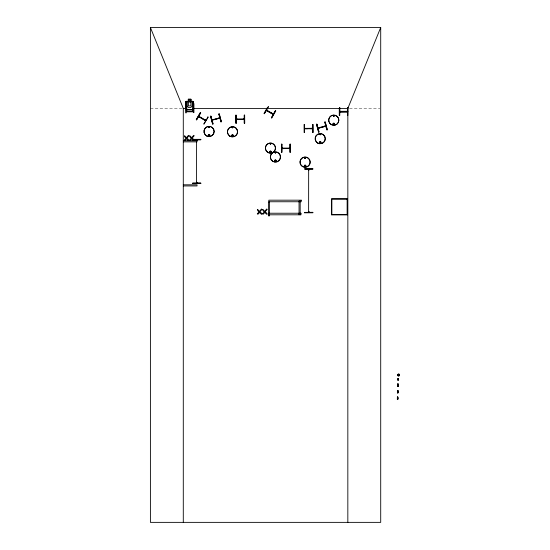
<?xml version="1.0" encoding="UTF-8"?>
<svg xmlns="http://www.w3.org/2000/svg" width="550" height="550" viewBox="0 0 550 550"><rect width="100%" height="100%" fill="white"/><g stroke="black" fill="none" stroke-linecap="round" stroke-linejoin="round"><path stroke-width="0.41" stroke-dasharray="2.75 2.06" d="M150.404 108.412L182.442 108.412M349.518 108.412L379.871 108.412"/><path stroke-width="0.82" d="M266.894 110.763L267.224 110.481L266.441 110.089M272.855 113.692C272.119 114.455 273.041 112.936 273.467 114.084M198.619 116.469L205.542 120.67L198.749 116.593M204.847 120.065L205.157 119.866M205.769 120.271L205.026 119.797L204.724 120.209M398.124 386.368C397.457 387.317 397.567 383.137 398.179 384.12M397.87 380.284L397.918 378.359M397.561 399.211L397.609 397.279M397.732 392.693L397.781 390.761M397.897 386.183L397.946 384.251M398.049 380.291L398.097 378.359M398.014 386.492L398.083 383.989M398.193 380.132L398.234 378.531M397.856 398.839L397.884 397.664M398.021 392.322L398.049 391.146M398.186 385.811L398.221 384.636M398.337 379.919L398.372 378.744M196.536 140.642L196.584 139.789M196.955 140.518L196.563 140.58M196.501 182.359C197.787 182.414 195.807 183.322 196.907 182.359M308.66 212.376L308.653 211.475M208.643 127.146C209.413 128.741 209.626 126.046 208.725 127.064M208.821 127.263L209.309 127.325L208.863 127.208M208.539 135.101C211.179 137.067 207.769 133.561 209.192 134.771M232.258 127.524L232.739 127.524L232.313 127.696M270.236 143.901L270.696 143.901L270.236 143.777M270.889 143.901C269.431 144.959 270.703 142.904 270.731 143.619M269.899 151.876C271.349 150.219 270.703 153.519 269.981 151.999M274.979 152.673C275.756 154.261 275.969 151.566 275.062 152.584M275.199 152.838L275.653 152.783L275.199 152.728M274.876 160.621C276.072 162.477 275.756 159.369 275.069 160.421M304.645 157.939C305.8 156.468 305.312 159.534 304.7 157.836M305.332 157.939L304.872 158.063L305.271 157.829M304.535 165.914C305.986 164.099 305.339 167.887 304.618 165.791M319.832 134.365C320.664 136.07 320.629 132.873 319.832 134.578M320.464 134.468L320.004 134.344L320.327 134.661M320.746 142.594C319.557 140.738 319.866 143.846 320.561 142.794M333.561 116.036L334.015 115.974L333.561 115.919M196.542 139.961L196.914 140.518L196.584 139.872L196.584 183.006L196.584 182.277M196.9 182.978L196.866 182.277M308.577 169.799L308.983 169.799M308.612 211.64L308.976 211.64M308.983 212.204L308.935 211.558M212.004 119.879L212.946 119.921L212.699 119.652M398.152 385.096L397.739 385.378L397.932 385.055M380.71 27.5L380.71 522.362L150.404 522.362L150.404 27.5L380.71 27.5L347.834 108.412L193.572 108.412M232.114 127.373C232.382 129.222 233.489 126.321 232.114 127.49M232.966 135.692L232.258 135.988M334.153 116.201C333.884 114.345 332.778 117.246 334.153 116.084M397.574 391.744L397.987 391.758M397.409 398.255L397.815 398.269M192.617 109.484L193.504 107.456M185.721 107.456L186.519 109.484L192.679 109.553L193.593 107.47L193.593 101.984L192.658 101.262L190.85 101.331M212.08 120.154L212.156 119.797M325.875 126.204L318.182 128.267L318.044 127.923L318.979 127.964M318.759 128.109L318.656 127.717M325.772 125.854L325.002 126.026L325.153 126.349M325.703 126.246L325.586 125.812M325.813 126.191L318.065 128.246M308.983 169.943L308.942 169.07M236.177 119.068L236.988 118.993L236.968 119.371M304.556 128.37L305.456 128.645L305.291 128.322M311.747 128.322L312.647 128.315M281.882 148.094L282.782 148.369M339.735 111.341L340.546 111.265L340.711 111.705M267.183 107.876L263.979 113.499L264.371 113.726L268.373 106.693M264.323 113.699L268.352 106.686M273.343 113.967L266.372 110.371L273.309 114.469L266.427 110.454M271.755 117.927L275.791 110.914L275.399 110.694L271.418 117.734L271.789 117.948M271.501 117.776L275.447 110.722M196.673 119.852L196.281 119.625L200.324 112.619L200.716 112.846L196.625 119.824M196.316 119.646L200.358 112.64M196.57 119.797L200.619 112.791M198.694 116.614L199.437 116.517L199.403 117.019M205.645 120.147L205.556 120.539M203.775 123.949L208.106 117.116L207.721 116.889M204.029 124.101L208.072 117.095M209.419 127.463L208.966 127.648M333.417 115.775L333.871 115.589M244.262 119.295L236.197 119.391M310.001 128.624L312.696 128.734L304.673 128.679L304.728 128.329M312.476 128.274L312.647 128.597M289.974 148.459L282.012 148.637L289.974 148.548L282.012 148.459L282.047 148.046M289.857 148.404L281.903 148.411M347.655 111.705L339.866 111.884L347.827 111.794L339.866 111.705L339.9 111.299M347.009 111.341L347.82 111.341M185.632 102.052L186.478 101.262L188.375 101.331M185.721 102.08L186.519 101.392L192.617 101.392L193.504 102.073M196.873 140.601L196.866 139.872M308.66 169.888L308.66 169.07M308.942 169.881L308.983 169.235M275.124 152.501L275.516 152.398M219.099 117.941L219.209 118.333M219.752 118.188L212.252 120.147M325.05 125.957L325.16 126.39M212.087 119.859L219.739 117.81M213.799 119.659L218.288 118.456M212.657 124.039L213.091 123.922L210.939 116.126L210.561 116.229L212.657 124.039L210.595 116.222M220.901 121.832L221.334 121.715L219.244 113.905L218.811 114.022L220.956 121.818M324.761 122.079L325.194 121.963L327.291 129.772L326.858 129.889L324.816 122.066L326.968 129.862M318.044 127.923L325.689 125.874M236.342 119.027L244.179 119.02L243.382 118.979L243.375 119.433M236.906 119.426L236.961 119.034M243.533 118.979L243.361 119.302M311.912 128.281L311.747 128.604M347.091 111.299L346.913 111.808M347.655 111.664L339.735 111.623M333.891 124.424C332.2 122.519 335.754 124.809 333.238 124.101M236.197 123.255L235.751 123.255L235.702 115.17L236.149 115.163L236.184 123.255L236.094 115.163M244.289 123.2L244.736 123.2L244.647 115.108L244.234 115.115L244.289 123.2L244.351 115.115M304.645 128.37L312.558 128.315M304.645 128.652L312.565 128.597M304.583 132.55L304.136 132.557L304.081 124.472L304.535 124.465L304.569 132.55L304.48 124.465M312.675 132.502L313.122 132.502L313.067 124.41L312.62 124.417L312.689 132.502M200.771 139.349L192.679 139.363L192.686 139.817L200.771 139.762L200.771 139.315M192.686 139.7L200.771 139.707M304.755 169.042L312.84 169.029L312.84 168.596L304.755 168.644L304.755 169.097L312.84 169.042M192.686 183.226L200.771 183.178M192.686 183.528L200.778 183.473L200.771 183.067L192.686 183.116L192.686 183.562L200.778 183.514M304.762 212.809L312.847 212.795L312.84 212.348L304.755 212.396L304.762 212.85M304.755 212.506L312.84 212.362M188.286 101.324L188.286 99.22L190.939 99.22L190.939 101.324M188.286 99.282L190.939 99.282M186.306 101.86L186.808 101.86M192.768 101.846L193.27 101.846M185.659 103.462L186.306 103.462M193.27 103.606L193.916 103.606L193.916 112.613L193.332 112.613L193.332 111.794L186.306 111.794L186.306 112.839L185.659 112.839L185.632 101.998M150.404 27.5L183.288 108.412L185.859 108.412M186.519 109.429L192.617 109.429M186.306 110.859L186.808 110.859L186.808 101.661L186.306 101.661L186.306 110.983L193.27 110.983L193.27 101.647L192.768 101.647L192.768 110.846L193.27 110.846M339.817 111.341L347.655 111.299M347.82 115.521L347.841 107.436L347.834 522.5M304.562 128.652L307.436 128.734M183.288 140.724L197.031 140.724L197.031 141.859L183.288 141.859M281.964 148.094L289.884 148.094L289.176 148.06L289.066 148.562M183.288 184.814L197.031 184.814L197.031 185.941L183.288 185.941M397.705 385.234L398.152 385.241M397.567 390.624L397.547 392.865M397.973 390.631L397.953 392.879M397.402 397.134L397.382 399.382M397.808 397.141L397.788 399.389M305.085 158.338L304.741 158.139M305.085 166.403L304.618 166.045M282.611 148.005L282.831 148.624M398.956 374.275C395.897 375.176 400.599 376.447 399.135 374.385M266.606 110.137L273.398 114.042M198.839 116.27L205.693 120.23M320.457 142.031L320.698 142.45M319.976 142.869L319.736 142.45M308.626 212.266L308.66 169.153M219.814 117.789L218.962 117.975L219.01 118.387M185.632 107.47L186.45 109.498M325.16 121.976L327.257 129.786M316.841 124.204L318.938 132.014M316.553 124.279L318.649 132.089M219.202 113.912L221.299 121.722M218.914 113.988L221.011 121.804M210.884 116.139L212.981 123.956M312.73 124.417L312.785 132.502M308.653 211.558L308.66 212.286M339.618 115.521L339.735 107.436L339.735 115.521L339.281 115.521L339.281 108.247M300.176 214.803L300.176 201.059L299.049 201.059L299.049 214.803M290.022 144.189L290.084 152.274M281.827 144.189L281.827 152.274M190.85 99.289L190.85 101.392L192.177 102.073L192.177 105.882L190.85 107.511L188.375 107.511L187.048 105.882L187.048 102.073L188.375 101.392L188.375 99.289M185.721 102.018L185.721 107.511M183.288 108.412L183.288 522.362M397.402 396.983L397.341 399.527L397.788 399.541L397.849 396.997L397.402 396.983M397.574 390.473L397.506 393.016L397.953 393.023L398.014 390.486L397.574 390.473M397.739 383.962L397.671 386.499L398.118 386.513L398.186 383.976L397.739 383.962M398.042 374.928C398.998 377.094 399.623 373.154 398.042 374.928M184.319 140.167L185.027 140.559L186.498 138.806C190.114 142.697 189.173 139.459 186.883 138.174L188.932 135.733L188.437 135.334L186.395 137.748C183.535 133.843 183.872 136.537 185.948 138.243L184.319 140.167M189.578 140.167L190.286 140.559L191.751 138.806C195.374 142.697 194.425 139.459 192.136 138.174L194.191 135.733L193.696 135.334L191.647 137.748C188.788 133.843 189.124 136.537 191.201 138.243L189.578 140.167M257.338 213.833L258.046 214.225L259.518 212.472C263.134 216.356 262.192 213.125 259.903 211.839L261.951 209.399L261.456 209L259.414 211.413C256.554 207.508 256.891 210.203 258.968 211.908L257.338 213.833M262.597 213.833L263.306 214.225L264.77 212.472C268.393 216.356 267.444 213.125 265.155 211.839L267.211 209.399L266.709 209L264.667 211.413C261.807 207.508 262.144 210.203 264.22 211.908L262.597 213.833M231.969 135.431C232.643 137.521 233.599 133.953 231.969 135.431M316.951 124.176L316.518 124.293L318.608 132.103L319.048 131.986L316.896 124.19M190.41 99.688L188.815 99.688L188.815 100.368L190.41 100.368L190.41 99.688M190.85 102.073L188.375 102.073L188.375 105.882L190.85 105.882L190.85 102.073M281.882 144.189L281.428 144.189L281.469 152.274L281.882 152.274L281.882 144.189M290.421 144.189L289.967 144.189L289.967 152.274L290.421 152.274L290.379 144.189M347.593 198.722L331.416 198.722L331.416 214.899L347.593 214.899L347.593 198.722M347.139 199.176L331.863 199.176L331.863 214.452L347.139 214.452L347.139 199.176M301.194 200.179L268.84 200.179L268.84 201.754L301.194 201.754L301.194 200.179M269.534 202.111L268.407 202.111L268.407 215.854L269.534 215.854L269.534 202.111M300.96 213.228L268.613 213.228L268.613 214.803L300.96 214.803L300.96 213.228M398.014 375.767A0.976 0.976 0 0 0 399.589 375.162A0.976 0.976 0 0 0 398.276 374.103A0.976 0.976 0 0 0 398.014 375.767M398.118 375.643A0.804 0.804 0 0 0 399.424 375.141A0.804 0.804 0 0 0 398.337 374.261A0.804 0.804 0 0 0 398.118 375.643M304.721 166.547A0.729 0.729 0 0 0 305.814 165.914A0.729 0.729 0 0 0 304.721 165.289A0.729 0.729 0 0 0 304.721 166.547M302.528 166.567A5.115 5.115 0 0 0 310.2 162.14A5.115 5.115 0 0 0 302.528 157.706A5.115 5.115 0 0 0 302.528 166.567M301.544 165.681A5.012 5.012 0 0 0 309.932 163.433A5.012 5.012 0 0 0 303.786 157.293A5.012 5.012 0 0 0 301.544 165.681M304.535 166.471A0.784 0.784 0 0 0 305.841 166.121A0.784 0.784 0 0 0 304.886 165.158A0.784 0.784 0 0 0 304.535 166.471M275.041 161.391A0.729 0.729 0 0 0 276.134 160.765A0.729 0.729 0 0 0 275.041 160.132A0.729 0.729 0 0 0 275.041 161.391M272.848 161.411A5.115 5.115 0 0 0 280.521 156.984A5.115 5.115 0 0 0 272.848 152.549A5.115 5.115 0 0 0 272.848 161.411M272.903 161.322A5.012 5.012 0 0 0 280.424 156.984A5.012 5.012 0 0 0 272.903 152.639A5.012 5.012 0 0 0 272.903 161.322M275.021 161.439A0.784 0.784 0 0 0 276.189 160.765A0.784 0.784 0 0 0 275.021 160.084A0.784 0.784 0 0 0 275.021 161.439M269.933 152.391A0.729 0.729 0 0 0 271.15 152.068A0.729 0.729 0 0 0 270.263 151.174A0.784 0.784 0 0 0 269.899 152.433A0.784 0.784 0 0 0 271.205 152.082A0.784 0.784 0 0 0 270.249 151.119A0.729 0.729 0 0 0 269.933 152.391M267.926 152.474A5.053 5.053 0 0 0 275.502 148.094A5.053 5.053 0 0 0 267.926 143.722A5.053 5.053 0 0 0 267.926 152.474M266.901 151.642A5.012 5.012 0 0 0 275.289 149.394A5.012 5.012 0 0 0 269.149 143.254A5.012 5.012 0 0 0 266.901 151.642M231.983 136.084A0.729 0.729 0 0 0 233.2 135.761A0.784 0.784 0 0 0 232.299 134.812A0.784 0.784 0 0 0 231.949 136.125A0.784 0.784 0 0 0 233.255 135.774A0.729 0.729 0 0 0 232.313 134.867A0.729 0.729 0 0 0 231.983 136.084M229.941 136.221A5.115 5.115 0 0 0 237.614 131.787A5.115 5.115 0 0 0 229.941 127.359A5.115 5.115 0 0 0 229.941 136.221M229.996 136.132A5.012 5.012 0 0 0 237.511 131.787A5.012 5.012 0 0 0 229.996 127.449A5.012 5.012 0 0 0 229.996 136.132M208.553 135.754A0.729 0.729 0 0 0 209.77 135.431A0.729 0.729 0 0 0 208.883 134.537A0.729 0.729 0 0 0 208.553 135.754M206.511 135.891A5.115 5.115 0 0 0 214.184 131.457A5.115 5.115 0 0 0 206.511 127.029A5.115 5.115 0 0 0 206.511 135.891M206.566 135.802A5.012 5.012 0 0 0 214.081 131.457A5.012 5.012 0 0 0 206.566 127.119A5.012 5.012 0 0 0 206.566 135.802M208.677 135.919A0.784 0.784 0 0 0 209.853 135.238A0.784 0.784 0 0 0 208.677 134.564A0.784 0.784 0 0 0 208.677 135.919M319.701 142.966A0.729 0.729 0 0 0 320.918 142.636A0.729 0.729 0 0 0 320.031 141.749A0.784 0.784 0 0 0 319.66 143A0.784 0.784 0 0 0 320.973 142.649A0.784 0.784 0 0 0 320.018 141.694A0.729 0.729 0 0 0 319.701 142.966M317.694 143.041A5.046 5.046 0 0 0 325.263 138.669A5.046 5.046 0 0 0 317.694 134.303A5.046 5.046 0 0 0 317.694 143.041A5.012 5.012 0 0 0 325.229 138.669A5.012 5.012 0 0 0 317.707 134.331A5.012 5.012 0 0 0 317.707 143.014M333.252 124.472A0.729 0.729 0 0 0 334.469 124.142A0.729 0.729 0 0 0 333.575 123.255A0.729 0.729 0 0 0 333.252 124.472M331.21 124.603A5.115 5.115 0 0 0 338.882 120.175A5.115 5.115 0 0 0 331.21 115.748A5.115 5.115 0 0 0 331.21 124.603M331.258 124.52A5.012 5.012 0 0 0 338.779 120.175A5.012 5.012 0 0 0 331.258 115.837A5.012 5.012 0 0 0 331.258 124.52M333.211 124.506A0.784 0.784 0 0 0 334.524 124.156A0.784 0.784 0 0 0 333.561 123.2A0.784 0.784 0 0 0 333.211 124.506"/></g></svg>
